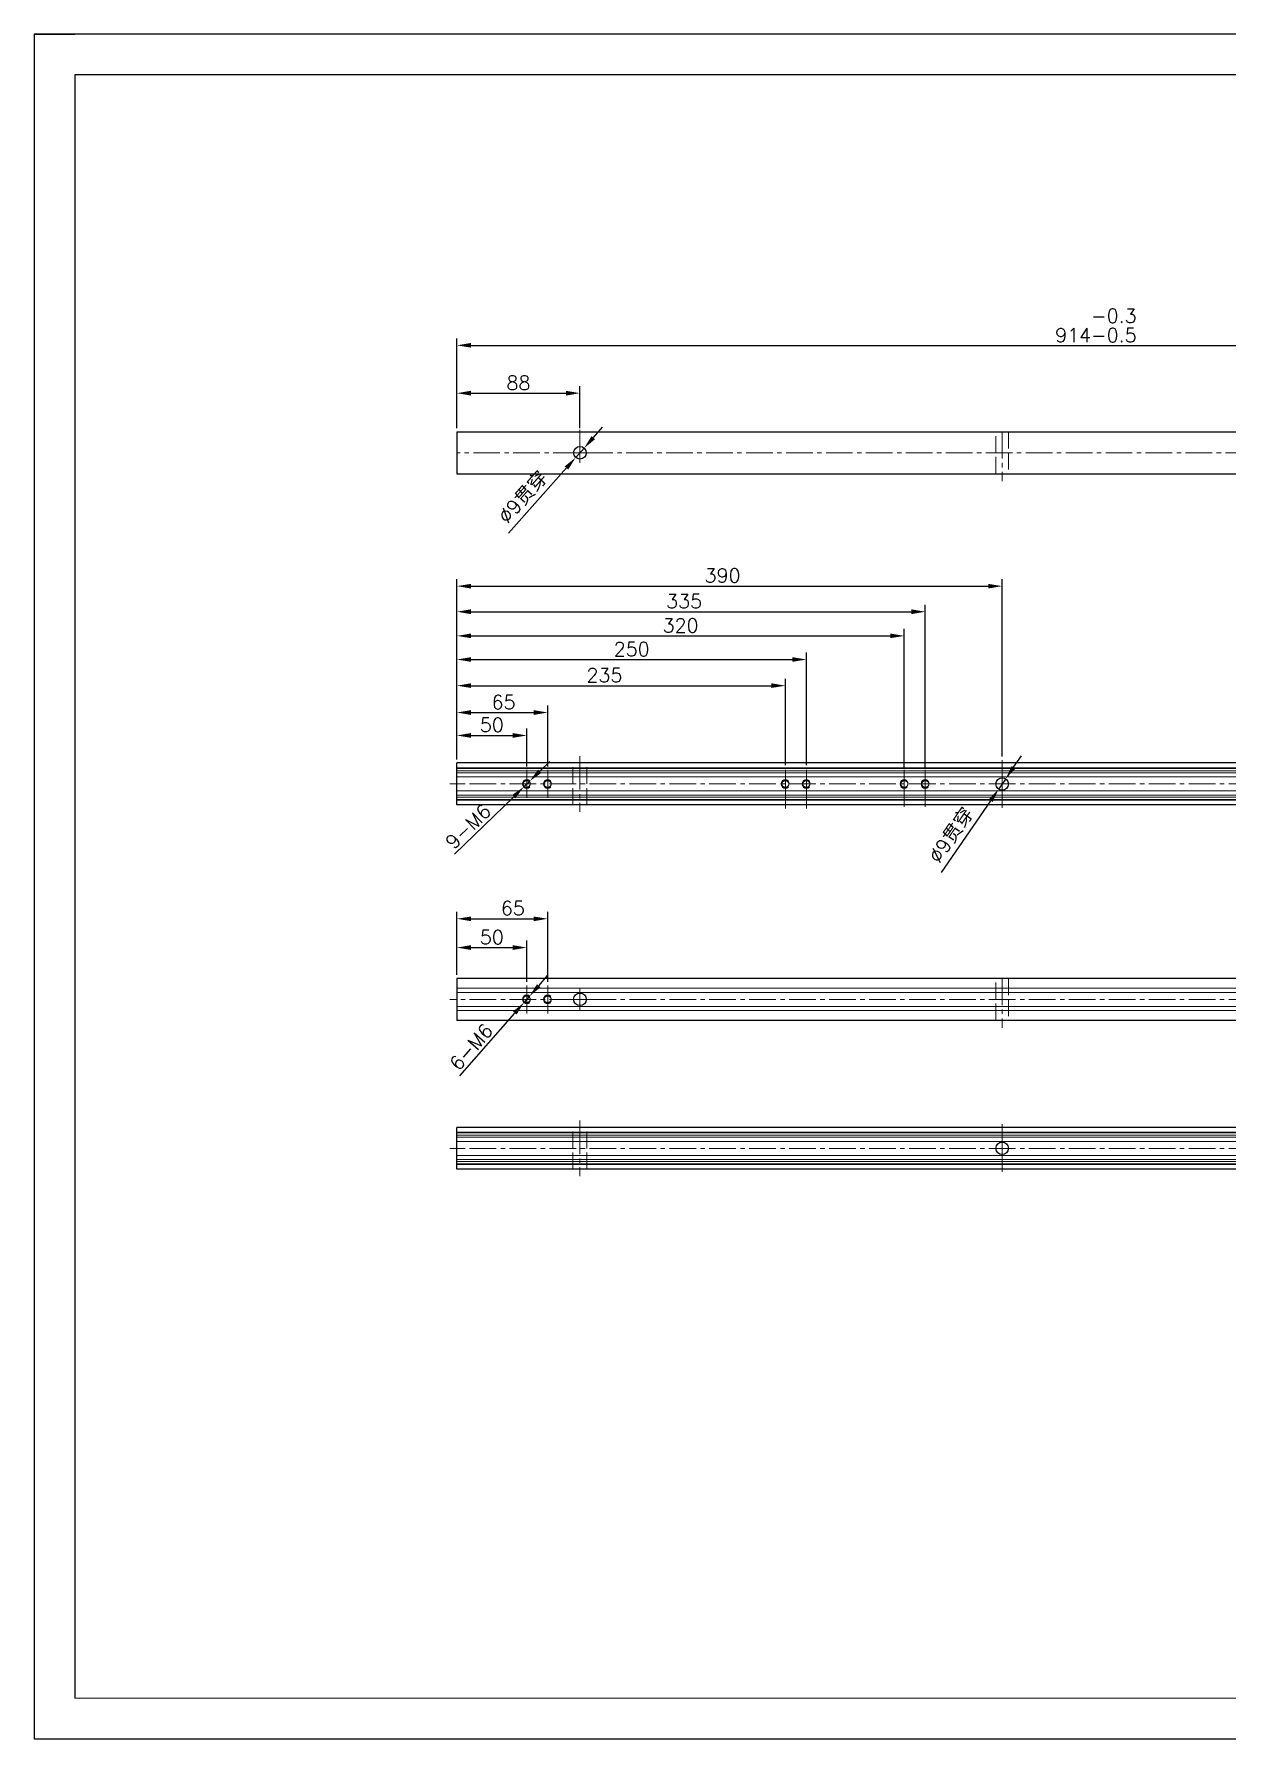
# Model space of a CAD drawing. Header units: millimetres. Extents: x -30327 to 34858, y 4015 to 75103.
# Drawn here: x -510 to 343, y 60062 to 61281 of the extents above; entities that cross this region are included whole.
import ezdxf

# ---------------------------------------------------------------- set-up
doc = ezdxf.new("R2010")
doc.units = ezdxf.units.MM
doc.linetypes.add('ACAD_ISO02W100', pattern=[15, 12, -3])
doc.linetypes.add('CENTER2', pattern=[28.575, 19.05, -3.175, 3.175, -3.175])
doc.layers.add('A-TITLEBLOCK', color=7, linetype='Continuous', lineweight=18)
doc.layers.add('cen', color=1, linetype='CENTER2', lineweight=9)
for name, color, linetype in [('green', 3, 'ACAD_ISO02W100'), ('print', 30, 'Continuous'), ('red', 1, 'CENTER2'), ('yellow', 2, 'Continuous')]:
    doc.layers.add(name, color=color, linetype=linetype)
doc.styles.add('GB', font='GBENOR.SHX', dxfattribs={"bigfont": 'gbcbig.shx'})
doc.styles.get("Standard").update_dxf_attribs({"font": 'txt', "bigfont": 'gbcbig.shx'})
doc.dimstyles.new('1-4', dxfattribs={"dimscale": 4, "dimtxt": 2.5, "dimasz": 2.5, "dimexe": 1.25, "dimexo": 0.625, "dimtad": 1, "dimdsep": 46, "dimtxsty": 'Standard', "dimcen": 2.5, "dimadec": 0, "dimazin": 0, "dimtfac": 1, "dimtmove": 0, "dimatfit": 3, "dimfxl": 0, "dimarcsym": 0})

# ---------------------------------------------------------------- blocks, each defined once
blk = doc.blocks.new('*D182')
at = {"layer": 'Defpoints', "color": 0, "transparency": 16777216}
for p in [(181.9, 60886.5), (-208.1, 60760), (181.9, 60762.2)]:
    blk.add_point(p, dxfattribs=at)
at = {"layer": 'yellow', "color": 0, "lineweight": -2, "transparency": 16777216}
for p, q in [((-208.1, 60762.5), (-208.1, 60891.5)), ((181.9, 60764.7), (181.9, 60891.5)), ((-198.1, 60886.5), (171.9, 60886.5))]:
    blk.add_line(p, q, dxfattribs=at)
at = {"layer": 'yellow', "color": 0, "transparency": 16777216}
for points in [[(-198.1, 60888.1), (-198.1, 60884.8), (-208.1, 60886.5)], [(171.9, 60888.1), (171.9, 60884.8), (181.9, 60886.5)]]:
    blk.add_solid(points, dxfattribs=at)
at = {"layer": 'yellow', "color": 0, "lineweight": 9, "transparency": 16777216, "insert": (-18.1, 60894), "char_height": 10, "attachment_point": 5}
blk.add_mtext('390', dxfattribs=at)
blk = doc.blocks.new('*D183')
at = {"layer": 'Defpoints', "color": 0, "transparency": 16777216}
for p in [(705.9, 61058.7), (-208.1, 60996.9), (705.9, 60997.5)]:
    blk.add_point(p, dxfattribs=at)
at = {"layer": 'yellow', "color": 0, "lineweight": -2, "transparency": 16777216}
for p, q in [((-208.1, 60999.4), (-208.1, 61063.7)), ((705.9, 61000), (705.9, 61063.7)), ((-198.1, 61058.7), (695.9, 61058.7))]:
    blk.add_line(p, q, dxfattribs=at)
at = {"layer": 'yellow', "color": 0, "transparency": 16777216}
for points in [[(-198.1, 61060.4), (-198.1, 61057.1), (-208.1, 61058.7)], [(695.9, 61060.4), (695.9, 61057.1), (705.9, 61058.7)]]:
    blk.add_solid(points, dxfattribs=at)
at = {"layer": 'yellow', "color": 0, "lineweight": 9, "transparency": 16777216, "insert": (248.9, 61072.9), "char_height": 10, "attachment_point": 5}
blk.add_mtext('914\\S-0.3^ -0.5;', dxfattribs=at)
blk = doc.blocks.new('*D184')
at = {"layer": 'Defpoints', "color": 0, "transparency": 16777216}
for p in [(-123.1, 60978.5), (-117.1, 60985.2)]:
    blk.add_point(p, dxfattribs=at)
at = {"layer": 'yellow', "color": 0, "lineweight": -2, "transparency": 16777216}
for p, q in [((-110.5, 60992.7), (-103.9, 61000.2)), ((-117.1, 60985.2), (-123.1, 60978.5)), ((-171.1, 60924.4), (-129.8, 60971))]:
    blk.add_line(p, q, dxfattribs=at)
at = {"layer": 'yellow', "color": 0, "transparency": 16777216}
for points in [[(-111.8, 60993.8), (-109.3, 60991.6), (-117.1, 60985.2)], [(-131, 60972.1), (-128.5, 60969.9), (-123.1, 60978.5)]]:
    blk.add_solid(points, dxfattribs=at)
at = {"layer": 'yellow', "color": 0, "lineweight": 9, "transparency": 16777216, "insert": (-160.6, 60950), "char_height": 10, "attachment_point": 5, "rotation": 48.4326}
blk.add_mtext('∅9{\\fSimSun|b0|i0|c134|p2;贯穿}', dxfattribs=at)
blk = doc.blocks.new('*D185')
at = {"layer": 'Defpoints', "color": 0, "transparency": 16777216}
for p in [(-160.1, 60588.7), (-156.2, 60593.2)]:
    blk.add_point(p, dxfattribs=at)
at = {"layer": 'yellow', "color": 0, "lineweight": -2, "transparency": 16777216}
for p, q in [((-149.6, 60600.7), (-143, 60608.3)), ((-156.2, 60593.2), (-160.1, 60588.7)), ((-206, 60536.3), (-166.7, 60581.2))]:
    blk.add_line(p, q, dxfattribs=at)
at = {"layer": 'yellow', "color": 0, "transparency": 16777216}
for points in [[(-150.8, 60601.8), (-148.3, 60599.6), (-156.2, 60593.2)], [(-168, 60582.3), (-165.4, 60580.1), (-160.1, 60588.7)]]:
    blk.add_solid(points, dxfattribs=at)
at = {"layer": 'yellow', "color": 0, "lineweight": 9, "transparency": 16777216, "insert": (-197.9, 60556.9), "char_height": 10, "attachment_point": 5, "rotation": 48.7773}
blk.add_mtext('6-M6', dxfattribs=at)
blk = doc.blocks.new('*D186')
at = {"layer": 'Defpoints', "color": 0, "transparency": 16777216}
for p in [(-156, 60747.1), (-160.3, 60742.9)]:
    blk.add_point(p, dxfattribs=at)
at = {"layer": 'yellow', "color": 0, "lineweight": -2, "transparency": 16777216}
for p, q in [((-148.8, 60754.1), (-141.7, 60761.1)), ((-156, 60747.1), (-160.3, 60742.9)), ((-209.7, 60694.7), (-167.4, 60735.9))]:
    blk.add_line(p, q, dxfattribs=at)
at = {"layer": 'yellow', "color": 0, "transparency": 16777216}
for points in [[(-150, 60755.3), (-147.7, 60752.9), (-156, 60747.1)], [(-168.6, 60737.1), (-166.3, 60734.7), (-160.3, 60742.9)]]:
    blk.add_solid(points, dxfattribs=at)
at = {"layer": 'yellow', "color": 0, "lineweight": 9, "transparency": 16777216, "insert": (-200, 60714.6), "char_height": 10, "attachment_point": 5, "rotation": 44.2654}
blk.add_mtext('9-M6', dxfattribs=at)
blk = doc.blocks.new('*D187')
at = {"layer": 'Defpoints', "color": 0, "transparency": 16777216}
for p in [(184.4, 60748.7), (179.3, 60741.3)]:
    blk.add_point(p, dxfattribs=at)
at = {"layer": 'yellow', "color": 0, "lineweight": -2, "transparency": 16777216}
for p, q in [((190.1, 60757), (195.7, 60765.2)), ((184.4, 60748.7), (179.3, 60741.3)), ((138.5, 60681.6), (173.7, 60733))]:
    blk.add_line(p, q, dxfattribs=at)
at = {"layer": 'yellow', "color": 0, "transparency": 16777216}
for points in [[(188.7, 60757.9), (191.4, 60756), (184.4, 60748.7)], [(172.3, 60734), (175.1, 60732.1), (179.3, 60741.3)]]:
    blk.add_solid(points, dxfattribs=at)
at = {"layer": 'yellow', "color": 0, "lineweight": 9, "transparency": 16777216, "insert": (145.7, 60708.3), "char_height": 10, "attachment_point": 5, "rotation": 55.6331}
blk.add_mtext('∅9{\\fSimSun|b0|i0|c134|p2;贯穿}', dxfattribs=at)
blk = doc.blocks.new('*D138')
at = {"layer": 'Defpoints', "color": 0, "transparency": 16777216}
for p in [(-120.1, 61024.5), (-208.1, 60996.9), (-120.1, 60996.9)]:
    blk.add_point(p, dxfattribs=at)
at = {"layer": 'yellow', "color": 0, "lineweight": -2, "transparency": 16777216}
for p, q in [((-208.1, 60999.4), (-208.1, 61029.5)), ((-120.1, 60999.4), (-120.1, 61029.5)), ((-198.1, 61024.5), (-130.1, 61024.5))]:
    blk.add_line(p, q, dxfattribs=at)
at = {"layer": 'yellow', "color": 0, "transparency": 16777216}
for points in [[(-198.1, 61026.2), (-198.1, 61022.8), (-208.1, 61024.5)], [(-130.1, 61026.2), (-130.1, 61022.8), (-120.1, 61024.5)]]:
    blk.add_solid(points, dxfattribs=at)
at = {"layer": 'yellow', "color": 0, "lineweight": 9, "transparency": 16777216, "insert": (-164.1, 61032), "char_height": 10, "attachment_point": 5}
blk.add_mtext('88', dxfattribs=at)
blk = doc.blocks.new('*D139')
at = {"layer": 'Defpoints', "color": 0, "transparency": 16777216}
for p in [(-158.1, 60779.7), (-208.1, 60760), (-158.1, 60755)]:
    blk.add_point(p, dxfattribs=at)
at = {"layer": 'yellow', "color": 0, "lineweight": -2, "transparency": 16777216}
for p, q in [((-208.1, 60762.5), (-208.1, 60784.7)), ((-158.1, 60757.5), (-158.1, 60784.7)), ((-198.1, 60779.7), (-168.1, 60779.7))]:
    blk.add_line(p, q, dxfattribs=at)
at = {"layer": 'yellow', "color": 0, "transparency": 16777216}
for points in [[(-198.1, 60781.4), (-198.1, 60778), (-208.1, 60779.7)], [(-168.1, 60781.4), (-168.1, 60778), (-158.1, 60779.7)]]:
    blk.add_solid(points, dxfattribs=at)
at = {"layer": 'yellow', "color": 0, "lineweight": 9, "transparency": 16777216, "insert": (-183.1, 60787.2), "char_height": 10, "attachment_point": 5}
blk.add_mtext('50', dxfattribs=at)
blk = doc.blocks.new('*D140')
at = {"layer": 'Defpoints', "color": 0, "transparency": 16777216}
for p in [(41.9, 60834), (-208.1, 60760), (41.9, 60756)]:
    blk.add_point(p, dxfattribs=at)
at = {"layer": 'yellow', "color": 0, "lineweight": -2, "transparency": 16777216}
for p, q in [((-208.1, 60762.5), (-208.1, 60839)), ((-198.1, 60834), (31.9, 60834)), ((41.9, 60758.5), (41.9, 60839))]:
    blk.add_line(p, q, dxfattribs=at)
at = {"layer": 'yellow', "color": 0, "transparency": 16777216}
for points in [[(-198.1, 60835.7), (-198.1, 60832.4), (-208.1, 60834)], [(31.9, 60835.7), (31.9, 60832.4), (41.9, 60834)]]:
    blk.add_solid(points, dxfattribs=at)
at = {"layer": 'yellow', "color": 0, "lineweight": 9, "transparency": 16777216, "insert": (-83.1, 60841.5), "char_height": 10, "attachment_point": 5}
blk.add_mtext('250', dxfattribs=at)
blk = doc.blocks.new('*D141')
at = {"layer": 'Defpoints', "color": 0, "transparency": 16777216}
for p in [(111.9, 60850.9), (-208.1, 60760), (111.9, 60754.5)]:
    blk.add_point(p, dxfattribs=at)
at = {"layer": 'yellow', "color": 0, "lineweight": -2, "transparency": 16777216}
for p, q in [((-208.1, 60762.5), (-208.1, 60855.9)), ((111.9, 60757), (111.9, 60855.9)), ((-198.1, 60850.9), (101.9, 60850.9))]:
    blk.add_line(p, q, dxfattribs=at)
at = {"layer": 'yellow', "color": 0, "transparency": 16777216}
for points in [[(-198.1, 60852.6), (-198.1, 60849.3), (-208.1, 60850.9)], [(101.9, 60852.6), (101.9, 60849.3), (111.9, 60850.9)]]:
    blk.add_solid(points, dxfattribs=at)
at = {"layer": 'yellow', "color": 0, "lineweight": 9, "transparency": 16777216, "insert": (-48.1, 60858.4), "char_height": 10, "attachment_point": 5}
blk.add_mtext('320', dxfattribs=at)
blk = doc.blocks.new('*D142')
at = {"layer": 'Defpoints', "color": 0, "transparency": 16777216}
for p in [(-158.1, 60628), (-208.1, 60606), (-158.1, 60601)]:
    blk.add_point(p, dxfattribs=at)
at = {"layer": 'yellow', "color": 0, "lineweight": -2, "transparency": 16777216}
for p, q in [((-208.1, 60608.5), (-208.1, 60633)), ((-198.1, 60628), (-168.1, 60628)), ((-158.1, 60603.5), (-158.1, 60633))]:
    blk.add_line(p, q, dxfattribs=at)
at = {"layer": 'yellow', "color": 0, "transparency": 16777216}
for points in [[(-198.1, 60629.7), (-198.1, 60626.3), (-208.1, 60628)], [(-168.1, 60629.7), (-168.1, 60626.3), (-158.1, 60628)]]:
    blk.add_solid(points, dxfattribs=at)
at = {"layer": 'yellow', "color": 0, "lineweight": 9, "transparency": 16777216, "insert": (-183.1, 60635.5), "char_height": 10, "attachment_point": 5}
blk.add_mtext('50', dxfattribs=at)
blk = doc.blocks.new('*D417')
at = {"layer": 'Defpoints', "color": 0, "transparency": 16777216}
for p in [(-143.1, 60796.1), (-208.1, 60760), (-143.1, 60755)]:
    blk.add_point(p, dxfattribs=at)
at = {"layer": 'yellow', "color": 0, "lineweight": -2, "transparency": 16777216}
for p, q in [((-208.1, 60762.5), (-208.1, 60801.1)), ((-198.1, 60796.1), (-153.1, 60796.1)), ((-143.1, 60757.5), (-143.1, 60801.1))]:
    blk.add_line(p, q, dxfattribs=at)
at = {"layer": 'yellow', "color": 0, "transparency": 16777216}
for points in [[(-198.1, 60797.8), (-198.1, 60794.4), (-208.1, 60796.1)], [(-153.1, 60797.8), (-153.1, 60794.4), (-143.1, 60796.1)]]:
    blk.add_solid(points, dxfattribs=at)
at = {"layer": 'yellow', "color": 0, "lineweight": 9, "transparency": 16777216, "insert": (-174.7, 60803.6), "char_height": 10, "attachment_point": 5}
blk.add_mtext('65', dxfattribs=at)
blk = doc.blocks.new('*D418')
at = {"layer": 'Defpoints', "color": 0, "transparency": 16777216}
for p in [(26.9, 60815.3), (-208.1, 60760), (26.9, 60756)]:
    blk.add_point(p, dxfattribs=at)
at = {"layer": 'yellow', "color": 0, "lineweight": -2, "transparency": 16777216}
for p, q in [((-208.1, 60762.5), (-208.1, 60820.3)), ((26.9, 60758.5), (26.9, 60820.3)), ((-198.1, 60815.3), (16.9, 60815.3))]:
    blk.add_line(p, q, dxfattribs=at)
at = {"layer": 'yellow', "color": 0, "transparency": 16777216}
for points in [[(-198.1, 60817), (-198.1, 60813.7), (-208.1, 60815.3)], [(16.9, 60817), (16.9, 60813.7), (26.9, 60815.3)]]:
    blk.add_solid(points, dxfattribs=at)
at = {"layer": 'yellow', "color": 0, "lineweight": 9, "transparency": 16777216, "insert": (-102.6, 60822.8), "char_height": 10, "attachment_point": 5}
blk.add_mtext('235', dxfattribs=at)
blk = doc.blocks.new('*D419')
at = {"layer": 'Defpoints', "color": 0, "transparency": 16777216}
for p in [(126.9, 60868.2), (-208.1, 60760), (126.9, 60754.5)]:
    blk.add_point(p, dxfattribs=at)
at = {"layer": 'yellow', "color": 0, "lineweight": -2, "transparency": 16777216}
for p, q in [((-208.1, 60762.5), (-208.1, 60873.2)), ((-198.1, 60868.2), (116.9, 60868.2)), ((126.9, 60757), (126.9, 60873.2))]:
    blk.add_line(p, q, dxfattribs=at)
at = {"layer": 'yellow', "color": 0, "transparency": 16777216}
for points in [[(-198.1, 60869.9), (-198.1, 60866.5), (-208.1, 60868.2)], [(116.9, 60869.9), (116.9, 60866.5), (126.9, 60868.2)]]:
    blk.add_solid(points, dxfattribs=at)
at = {"layer": 'yellow', "color": 0, "lineweight": 9, "transparency": 16777216, "insert": (-45.6, 60875.7), "char_height": 10, "attachment_point": 5}
blk.add_mtext('335', dxfattribs=at)
blk = doc.blocks.new('*D421')
at = {"layer": 'Defpoints', "color": 0, "transparency": 16777216}
for p in [(-143.1, 60648.6), (-208.1, 60608.5), (-143.1, 60601)]:
    blk.add_point(p, dxfattribs=at)
at = {"layer": 'yellow', "color": 0, "lineweight": -2, "transparency": 16777216}
for p, q in [((-208.1, 60611), (-208.1, 60653.6)), ((-198.1, 60648.6), (-153.1, 60648.6)), ((-143.1, 60603.5), (-143.1, 60653.6))]:
    blk.add_line(p, q, dxfattribs=at)
at = {"layer": 'yellow', "color": 0, "transparency": 16777216}
for points in [[(-198.1, 60650.2), (-198.1, 60646.9), (-208.1, 60648.6)], [(-153.1, 60650.2), (-153.1, 60646.9), (-143.1, 60648.6)]]:
    blk.add_solid(points, dxfattribs=at)
at = {"layer": 'yellow', "color": 0, "lineweight": 9, "transparency": 16777216, "insert": (-168.1, 60656.1), "char_height": 10, "attachment_point": 5}
blk.add_mtext('65', dxfattribs=at)
blk = doc.blocks.new('DT-A2-TITLE')
for p, q in [((594, 420), (0, 420)), ((0, 420), (0, 420)), ((0, 420), (0, 0)), ((0, 420), (10, 420)), ((10, 410), (10, 10)), ((584, 410), (10, 410))]:
    blk.add_line(p, q)
at = {"layer": 'A-TITLEBLOCK', "color": 7}
for p, q in [((10, 10), (584, 10)), ((0, 0), (594, 0))]:
    blk.add_line(p, q, dxfattribs=at)
at = {"style": 'GB'}
for tag, p, height in [('#设计', (451.96, 38.52), 3.5), ('#品名', (523.32, 37.95), 3.5), ('#审核', (451.99, 28.1), 3.5), ('#图号', (526.67, 27.2), 3.5), ('#材料说明', (442.15, 13.59), 3), ('#数量', (520.33, 14.51), 3.5), ('#版本', (552.92, 14.47), 3.5)]:
    blk.add_attdef(tag, p, '', height=height, dxfattribs=at)

msp = doc.modelspace()

# ---------------------------------------------------------------- linework, layer by layer
for p, q in [((-208.1346, 60996.8618), (-208.1346, 60966.8618)), ((705.8654, 60760.0103), (-208.1346, 60760.0103)), ((-208.1346, 60730.0103), (-208.1346, 60760.0103)), ((705.8654, 60730.0103), (-208.1346, 60730.0103)), ((705.8654, 60605.9525), (-208.1346, 60605.9525)), ((-208.1346, 60605.9525), (-208.1346, 60575.9525)), ((705.8654, 60575.9525), (-208.1346, 60575.9525)), ((705.8654, 60499.4067), (-208.1346, 60499.4067)), ((-208.1346, 60469.4067), (-208.1346, 60499.4067)), ((705.8654, 60469.4067), (-208.1346, 60469.4067))]:
    msp.add_line(p, q)
at = {"lineweight": 9}
for p, q in [((705.8654, 60756.5103), (-208.1346, 60756.5103)), ((705.8654, 60756.0103), (-208.1346, 60756.0103)), ((705.8654, 60754.5103), (-208.1346, 60754.5103)), ((705.8654, 60753.0103), (-208.1346, 60753.0103)), ((705.8654, 60750.0103), (-208.1346, 60750.0103)), ((705.8654, 60740.0103), (-208.1346, 60740.0103)), ((705.8654, 60737.0103), (-208.1346, 60737.0103)), ((705.8654, 60735.5103), (-208.1346, 60735.5103)), ((705.8654, 60734.0103), (-208.1346, 60734.0103)), ((705.8654, 60733.3685), (-208.1346, 60733.3685)), ((705.8654, 60598.9525), (-208.1346, 60598.9525)), ((705.8654, 60595.9525), (-208.1346, 60595.9525)), ((705.8654, 60585.9525), (-208.1346, 60585.9525)), ((705.8654, 60582.9525), (-208.1346, 60582.9525)), ((705.8654, 60495.9067), (-208.1346, 60495.9067)), ((705.8654, 60495.4067), (-208.1346, 60495.4067)), ((705.8654, 60493.9067), (-208.1346, 60493.9067)), ((705.8654, 60492.4067), (-208.1346, 60492.4067)), ((705.8654, 60489.4067), (-208.1346, 60489.4067)), ((705.8654, 60479.4067), (-208.1346, 60479.4067)), ((705.8654, 60476.4067), (-208.1346, 60476.4067)), ((705.8654, 60474.9067), (-208.1346, 60474.9067)), ((705.8654, 60473.4067), (-208.1346, 60473.4067)), ((705.8654, 60472.7649), (-208.1346, 60472.7649))]:
    msp.add_line(p, q, dxfattribs=at)
for points in [[(-208.1346, 60996.8618), (705.8654, 60996.8618)], [(-208.1346, 60966.8618), (705.8654, 60966.8618)]]:
    msp.add_lwpolyline(points)
for centre, radius in [((-120.1346, 60981.8618), 4.5), ((-158.1346, 60745.0103), 2.5), ((-143.1346, 60745.0103), 2.5), ((26.8654, 60745.0103), 2.5), ((41.8654, 60745.0103), 2.5), ((111.8654, 60745.0103), 2.5), ((126.8654, 60745.0103), 2.5), ((181.8654, 60745.0103), 4.5), ((-158.1346, 60590.9525), 2.5), ((-143.1346, 60590.9525), 2.5), ((-120.1346, 60590.9525), 4.5), ((181.8654, 60484.4067), 4.5)]:
    msp.add_circle(centre, radius)
for centre in [(-158.1346, 60745.0103), (-143.1346, 60745.0103), (26.8654, 60745.0103), (41.8654, 60745.0103), (111.8654, 60745.0103), (126.8654, 60745.0103), (-158.1346, 60590.9525), (-143.1346, 60590.9525)]:
    msp.add_arc(centre, 3, 45, 315)
at = {"layer": 'cen', "lineweight": 9}
for p, q in [((-120.1346, 60981.8618), (-120.1346, 60998.1903)), ((181.8654, 60996.8618), (181.8654, 60961.542)), ((-120.1346, 60981.8618), (-208.4432, 60981.8618)), ((-120.1346, 60981.8618), (-112.9346, 60981.8618)), ((-120.1346, 60981.8618), (-120.1346, 60974.6618)), ((617.8654, 60981.8618), (-112.9346, 60981.8618)), ((-120.1346, 60760.0103), (-120.1346, 60765.0103)), ((-120.1346, 60760.0103), (-120.1346, 60730.0103)), ((181.8654, 60745.0103), (181.8654, 60762.0328)), ((181.8654, 60745.0103), (181.8654, 60727.9563)), ((-120.1346, 60730.0103), (-120.1346, 60725.0103)), ((-120.1346, 60590.9525), (-120.1346, 60598.9525)), ((181.8654, 60605.9525), (181.8654, 60570.6326)), ((-120.1346, 60590.9525), (-128.1346, 60590.9525)), ((-120.1346, 60590.9525), (-112.1346, 60590.9525)), ((-120.1346, 60590.9525), (-120.1346, 60582.9525)), ((-120.1346, 60499.4067), (-120.1346, 60504.4067)), ((181.8654, 60484.4067), (181.8654, 60501.6451)), ((-120.1346, 60499.4067), (-120.1346, 60469.4067)), ((181.8654, 60484.4067), (181.8654, 60467.5759)), ((-120.1346, 60469.4067), (-120.1346, 60464.4067))]:
    msp.add_line(p, q, dxfattribs=at)
at = {"layer": 'green', "lineweight": 9}
for p, q in [((177.3654, 60966.8618), (177.3654, 60996.8618)), ((186.3654, 60996.8618), (186.3654, 60966.8618)), ((-125.1346, 60730.0103), (-125.1346, 60760.0103)), ((-115.1346, 60730.0103), (-115.1346, 60760.0103)), ((177.3654, 60575.9525), (177.3654, 60605.9525)), ((186.3654, 60605.9525), (186.3654, 60575.9525)), ((-125.1346, 60469.4067), (-125.1346, 60499.4067)), ((-115.1346, 60469.4067), (-115.1346, 60499.4067))]:
    msp.add_line(p, q, dxfattribs=at)
at = {"layer": 'print'}
msp.add_lwpolyline([(-510.4926, 60062.0396), (1213.9132, 60062.0396), (1213.9132, 61281.3164), (-510.4926, 61281.3164)], close=True, dxfattribs=at)
at = {"layer": 'red', "lineweight": 9}
for p, q in [((-208.1346, 60745.0103), (-213.1346, 60745.0103)), ((705.8654, 60745.0103), (-208.1346, 60745.0103)), ((-204.7458, 60745.0103), (-208.0812, 60745.0103)), ((-158.1346, 60745.0103), (-158.1346, 60755.0103)), ((-158.1346, 60745.0103), (-158.1346, 60735.0103)), ((-143.1346, 60745.0103), (-143.1346, 60755.0103)), ((-143.1346, 60745.0103), (-143.1346, 60735.0103)), ((26.8654, 60745.0103), (26.8654, 60755.0103)), ((26.8654, 60745.0103), (26.8654, 60727.3886)), ((41.8654, 60745.0103), (41.8654, 60755.0103)), ((41.8654, 60745.0103), (41.8654, 60727.3886)), ((111.8654, 60745.0103), (111.8654, 60755.0103)), ((111.8654, 60745.0103), (111.8654, 60728.5809)), ((126.8654, 60745.0103), (126.8654, 60755.0103)), ((126.8654, 60745.0103), (126.8654, 60728.5809)), ((-158.1346, 60590.9525), (-158.1346, 60600.9525)), ((-143.1346, 60590.9525), (-143.1346, 60600.9525)), ((-208.1346, 60590.9525), (-213.1346, 60590.9525)), ((-208.1346, 60590.9525), (-213.1346, 60590.9525)), ((705.8654, 60590.9525), (-208.1346, 60590.9525)), ((-158.1346, 60590.9525), (-158.1346, 60580.9525)), ((-143.1346, 60590.9525), (-143.1346, 60580.9525)), ((-208.1346, 60484.4067), (-213.1346, 60484.4067)), ((705.8654, 60484.4067), (-208.1346, 60484.4067)), ((-204.7458, 60484.4067), (-208.0812, 60484.4067))]:
    msp.add_line(p, q, dxfattribs=at)

# ---------------------------------------------------------------- block references
at = {"xscale": 2.90304, "yscale": 2.90304, "zscale": 2.90304}
msp.add_blockref('DT-A2-TITLE', (-510.4926, 60062.0396), dxfattribs=at)

# ---------------------------------------------------------------- dimensions: what is measured, and where the dimension line sits
at = {"layer": 'yellow', "lineweight": 9}
dim = msp.add_linear_dim(base=(705.8654, 61058.7278), p1=(-208.1346, 60996.8618), p2=(705.8654, 60997.4868), dimstyle='1-4', override={"dimgap": 0.625, "dimtol": 1, "dimlim": 0, "dimtp": -0.3, "dimtm": 0.5}, dxfattribs=at)
dim.commit()
dim.dimension.update_dxf_attribs({"geometry": '*D183', "text_midpoint": (248.8654, 61072.8945)})
for base, p1, p2, picture, middle in [((-120.1346, 61024.4883), (-208.1346, 60996.8618), (-120.1346, 60996.8618), '*D138', (-164.1346, 61024.4883)), ((181.8654, 60886.452), (-208.1346, 60760.0103), (181.8654, 60762.2487), '*D182', (-18.1346, 60886.452)), ((126.8654, 60868.1966), (-208.1346, 60760.0103), (126.8654, 60754.5103), '*D419', (-45.6346, 60868.1966)), ((26.8654, 60815.3391), (-208.1346, 60760.0103), (26.8654, 60756.0103), '*D418', (-102.6346, 60815.3391)), ((-143.1346, 60796.0896), (-208.1346, 60760.0103), (-143.1346, 60755.0103), '*D417', (-174.7298, 60796.0896)), ((-158.1346, 60779.6925), (-208.1346, 60760.0103), (-158.1346, 60755.0103), '*D139', (-183.1346, 60779.6925)), ((-143.1346, 60648.5507), (-208.1346, 60608.4525), (-143.1346, 60600.9525), '*D421', (-168.1346, 60648.5507)), ((-158.1346, 60628.0058), (-208.1346, 60605.9525), (-158.1346, 60600.9525), '*D142', (-183.1346, 60628.0058))]:
    dim = msp.add_linear_dim(base=base, p1=p1, p2=p2, dimstyle='1-4', dxfattribs=at)
    dim.commit()
    dim.dimension.update_dxf_attribs({"geometry": picture, "text_midpoint": middle, "dimtype": 160})
for p1, p2, picture, middle in [((-117.1489, 60985.2286), (-123.1204, 60978.4951), '*D184', (-160.5895, 60950.0179)), ((184.4056, 60748.7248), (179.3252, 60741.2958), '*D187', (145.7209, 60708.3468))]:
    dim = msp.add_diameter_dim_2p(p1=p1, p2=p2, text='<>{\\fSimSun|b0|i0|c134|p2;贯穿}', dimstyle='1-4', dxfattribs=at)
    dim.commit()
    dim.dimension.update_dxf_attribs({"geometry": picture, "text_midpoint": middle})
for base, p2, picture, middle in [((111.8654, 60850.9445), (111.8654, 60754.5103), '*D141', (-48.1346, 60858.4445)), ((41.8654, 60834.0188), (41.8654, 60756.0103), '*D140', (-83.1346, 60841.5188))]:
    dim = msp.add_linear_dim(base=base, p1=(-208.1346, 60760.0103), p2=p2, dimstyle='1-4', dxfattribs=at)
    dim.commit()
    dim.dimension.update_dxf_attribs({"geometry": picture, "text_midpoint": middle})
for p1, p2, text, picture, middle in [((-155.9863, 60747.1042), (-160.283, 60742.9163), '9-M6', '*D186', (-194.7948, 60709.2783)), ((-156.1577, 60593.209), (-160.1116, 60588.6961), '6-M6', '*D185', (-192.3086, 60551.9471))]:
    dim = msp.add_diameter_dim_2p(p1=p1, p2=p2, text=text, dimstyle='1-4', dxfattribs=at)
    dim.commit()
    dim.dimension.update_dxf_attribs({"geometry": picture, "text_midpoint": middle, "dimtype": 163})

doc.saveas('drawing.dxf')
